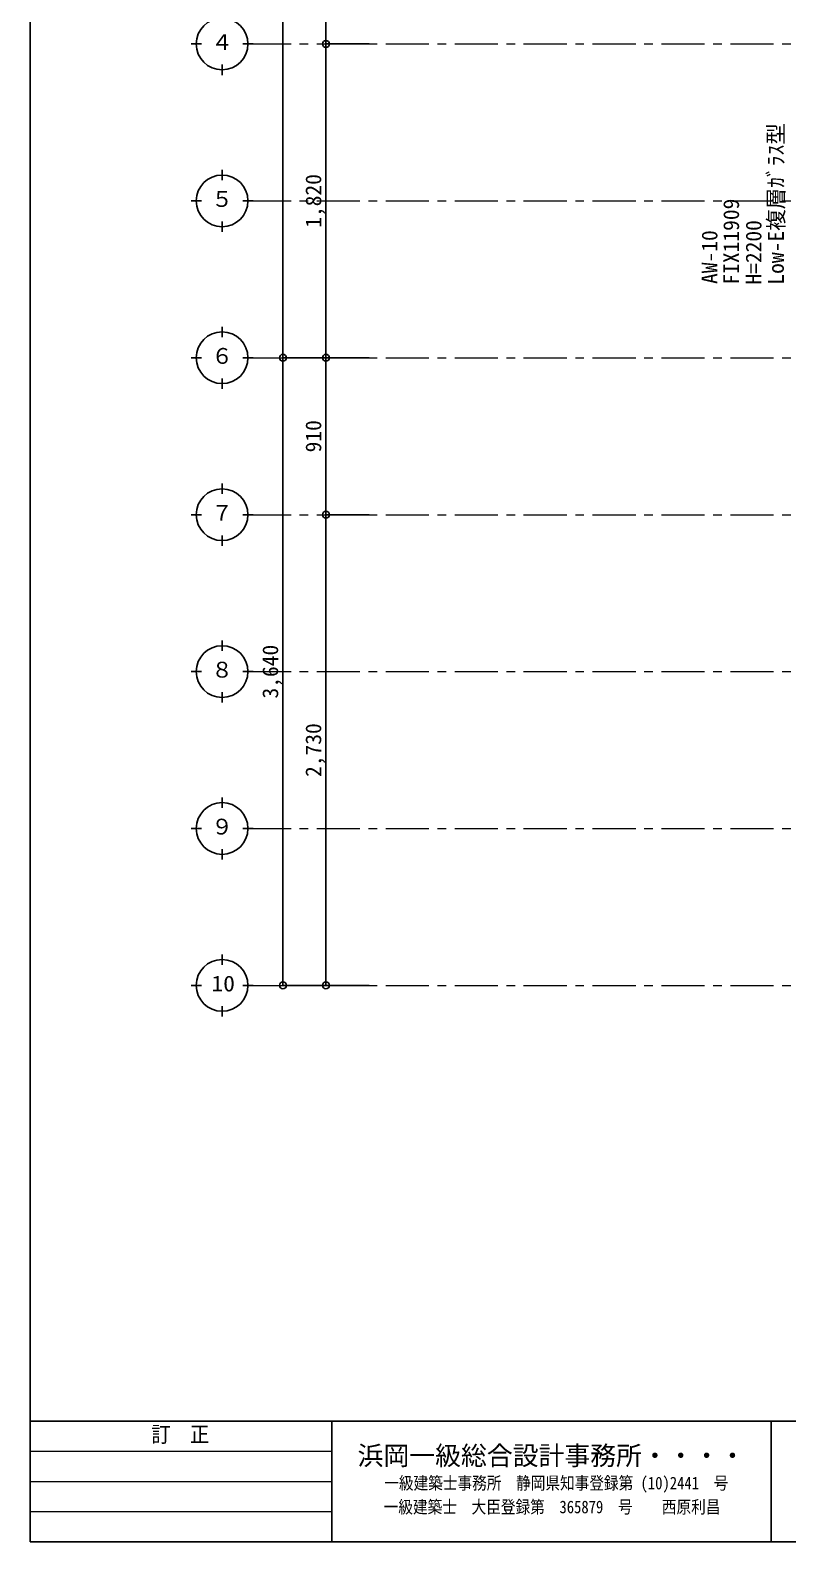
# Model space of a CAD drawing. Units: millimetres at full size, sheet at 1:50. Extents: x -21826 to 54909, y -26252 to 22610.
# Drawn here: x 13302 to 17698, y -6958 to 1808 of the extents above; entities that cross this region are included whole.
import ezdxf
from ezdxf.enums import TextEntityAlignment as Align

# ---------------------------------------------------------------- set-up
doc = ezdxf.new("R2010")
doc.units = ezdxf.units.MM
doc.header["$LTSCALE"] = 50
doc.header["$PDMODE"] = 32
doc.header["$PDSIZE"] = 40
doc.linetypes.add('CHAIN1', pattern=[8, 5, -1, 1, -1])
for name, color, linetype, lineweight in [('3-1_通り芯・通り番号', 7, 'Continuous', 25), ('3-A_文字', 7, 'Continuous', 25), ('3-F_寸法・方位', 7, 'Continuous', 25), ('F-F_図面枠（共通）', 7, 'Continuous', 25)]:
    doc.layers.add(name, color=color, linetype=linetype, lineweight=lineweight)
doc.styles.add('ＭＳ ゴシック', font='')
doc.styles.get('ＭＳ ゴシック').set_extended_font_data('MS Gothic')

msp = doc.modelspace()

# ---------------------------------------------------------------- linework, layer by layer
at = {"layer": '3-1_通り芯・通り番号'}
for p, q in [((14235.29, 1728.8), (14295.29, 1728.8)), ((14535.29, 1728.8), (14595.29, 1728.8)), ((14415.29, 1548.8), (14415.29, 1608.8)), ((14415.29, 938.8), (14415.29, 998.8)), ((14235.29, 818.8), (14295.29, 818.8)), ((14535.29, 818.8), (14595.29, 818.8)), ((14415.29, 638.8), (14415.29, 698.8)), ((14415.29, 28.8), (14415.29, 88.8)), ((14235.29, -91.2), (14295.29, -91.2)), ((14535.29, -91.2), (14595.29, -91.2)), ((14415.29, -271.2), (14415.29, -211.2)), ((14415.29, -881.2), (14415.29, -821.2)), ((14235.29, -1001.2), (14295.29, -1001.2)), ((14535.29, -1001.2), (14595.29, -1001.2)), ((14415.29, -1181.2), (14415.29, -1121.2)), ((14415.29, -1791.2), (14415.29, -1731.2)), ((14235.29, -1911.2), (14295.29, -1911.2)), ((14535.29, -1911.2), (14595.29, -1911.2)), ((14415.29, -2091.2), (14415.29, -2031.2)), ((14415.29, -2701.2), (14415.29, -2641.2)), ((14235.29, -2821.2), (14295.29, -2821.2)), ((14535.29, -2821.2), (14595.29, -2821.2)), ((14415.29, -3001.2), (14415.29, -2941.2)), ((14415.29, -3611.2), (14415.29, -3551.2)), ((14235.29, -3731.2), (14295.29, -3731.2)), ((14535.29, -3731.2), (14595.29, -3731.2)), ((14415.29, -3911.2), (14415.29, -3851.2))]:
    msp.add_line(p, q, dxfattribs=at)
at = {"layer": '3-1_通り芯・通り番号', "color": 1, "linetype": 'CHAIN1', "lineweight": 18}
for p, q in [((14565.29, 1728.8), (29797.51, 1728.8)), ((14565.29, 818.8), (29797.51, 818.8)), ((14565.29, -91.2), (29797.51, -91.2)), ((14565.29, -1001.2), (29797.51, -1001.2)), ((14565.29, -1911.2), (29797.51, -1911.2)), ((14565.29, -2821.2), (29797.51, -2821.2)), ((14565.29, -3731.2), (29797.51, -3731.2))]:
    msp.add_line(p, q, dxfattribs=at)
at = {"layer": '3-1_通り芯・通り番号'}
for centre in [(14415.29, 1728.8), (14415.29, 818.8), (14415.29, -91.2), (14415.29, -1001.2), (14415.29, -1911.2), (14415.29, -2821.2), (14415.29, -3731.2)]:
    msp.add_circle(centre, 150, dxfattribs=at)
at = {"layer": '3-F_寸法・方位'}
for p, q in [((14768.14, 4458.8), (14768.14, -91.2)), ((15018.14, 4458.8), (15018.14, 1728.8)), ((15018.14, 1728.8), (15268.14, 1728.8)), ((15018.14, 1728.8), (15018.14, -91.2)), ((14768.14, -91.2), (15018.14, -91.2)), ((14768.14, -91.2), (14768.14, -3731.2)), ((15018.14, -91.2), (15268.14, -91.2)), ((15018.14, -91.2), (15018.14, -1001.2)), ((15018.14, -1001.2), (15268.14, -1001.2)), ((15018.14, -1001.2), (15018.14, -3731.2)), ((14768.14, -3731.2), (15018.14, -3731.2)), ((15018.14, -3731.2), (15268.14, -3731.2))]:
    msp.add_line(p, q, dxfattribs=at)
for p in [(15018.14, 1728.8), (14768.14, -91.2), (15018.14, -91.2), (15018.14, -1001.2), (14768.14, -3731.2), (15018.14, -3731.2)]:
    msp.add_point(p, dxfattribs=at)
at = {"layer": 'F-F_図面枠（共通）'}
for p, q in [((13301.73, 6841.87), (13301.73, -6958.13)), ((13301.73, -6258.13), (33101.73, -6258.13)), ((15051.73, -6258.13), (15051.73, -6958.13)), ((17600.99, -6258.13), (17600.99, -6958.13)), ((13301.73, -6958.13), (33101.73, -6958.13))]:
    msp.add_line(p, q, dxfattribs=at)
at = {"layer": 'F-F_図面枠（共通）', "color": 4, "lineweight": 9}
for p, q in [((13301.73, -6433.13), (15051.73, -6433.13)), ((13301.73, -6608.13), (15051.73, -6608.13)), ((13301.73, -6783.13), (15051.73, -6783.13))]:
    msp.add_line(p, q, dxfattribs=at)

# ---------------------------------------------------------------- texts
at = {"layer": '3-A_文字', "style": 'ＭＳ ゴシック'}
for s, p in [('４', (14352.79, 1666.3)), ('５', (14352.79, 756.3)), ('６', (14352.79, -153.7)), ('７', (14352.79, -1063.7)), ('８', (14352.79, -1973.7)), ('９', (14352.79, -2883.7))]:
    msp.add_text(s, height=91.64, dxfattribs=at).set_placement(p, align=Align.BOTTOM_LEFT)
for s, p in [('Low-E複層ｶﾞﾗｽ型', (17702.67, 333.01)), ('FIX11909', (17442.67, 333.01)), ('AW-10', (17317.21, 336.77)), ('H=2200\u3000\u3000', (17572.67, 333.01))]:
    msp.add_text(s, height=91.64, rotation=90, dxfattribs=at).set_placement(p, align=Align.BOTTOM_LEFT)
at = {"layer": '3-A_文字', "style": 'ＭＳ ゴシック', "width": 1.1}
msp.add_text('10', height=91.64, dxfattribs=at).set_placement((14352.79, -3793.7), align=Align.BOTTOM_LEFT)
at = {"layer": '3-F_寸法・方位', "style": 'ＭＳ ゴシック'}
for s, p in [('1,820', (15018.14, 662.55)), ('910', (15018.14, -639.95)), ('3,640', (14768.14, -2067.45)), ('2,730', (15018.14, -2522.45))]:
    msp.add_text(s, height=91.64, rotation=90, dxfattribs=at).set_placement(p, align=Align.BOTTOM_LEFT)
at = {"layer": 'F-F_図面枠（共通）', "style": 'ＭＳ ゴシック'}
for s, height, width, p in [('訂\u3000正', 91.64, 0.9, (14004.23, -6408.13)), ('一級建築士事務所\u3000静岡県知事登録第 (10)2441\u3000号', 73.31, 0.85, (15356.38, -6676.17)), ('一級建築士\u3000大臣登録第\u3000365879\u3000号\u3000\u3000西原利昌', 73.31, 0.85, (15353, -6814.76))]:
    msp.add_text(s, height=height, dxfattribs=dict(at, width=width)).set_placement(p, align=Align.BOTTOM_LEFT)
msp.add_text('浜岡一級総合設計事務所・・・・', height=110, dxfattribs=at).set_placement((15201.36, -6546.42), align=Align.BOTTOM_LEFT)

doc.saveas('drawing.dxf')
